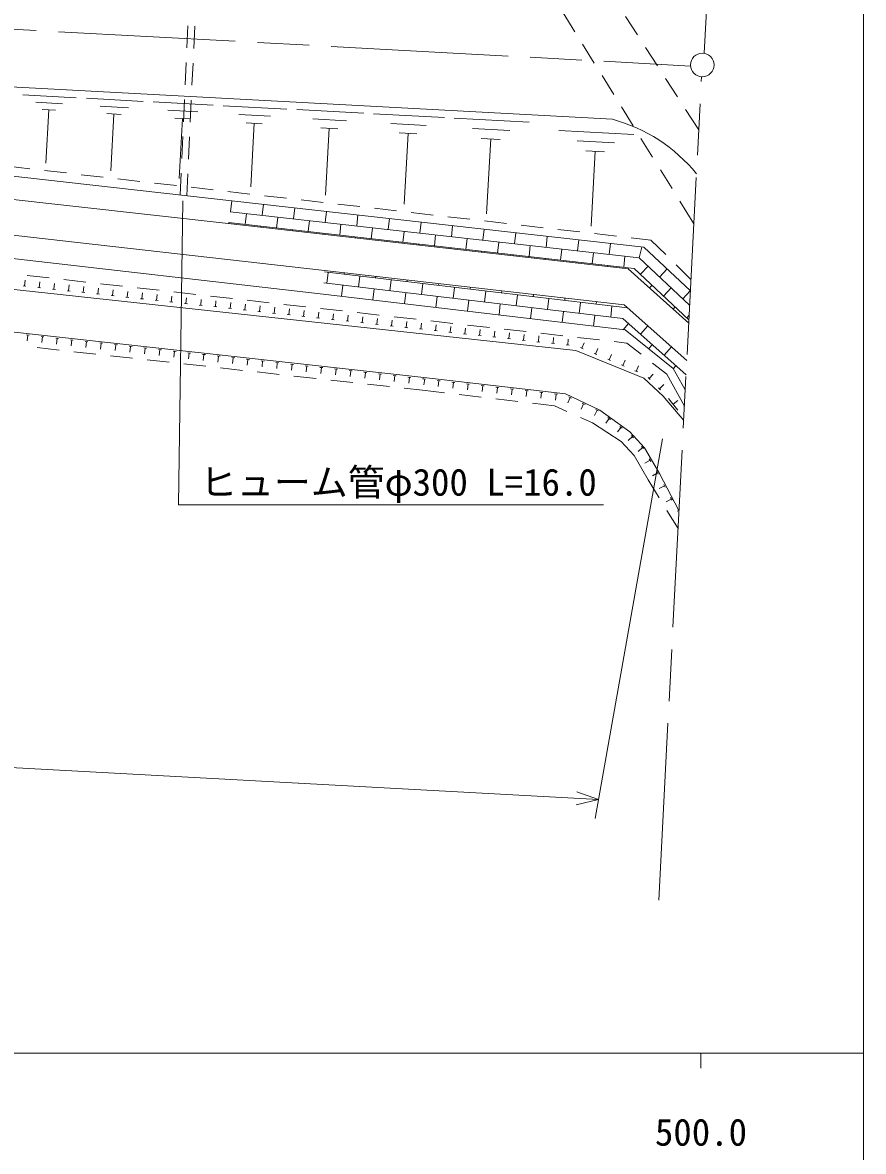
# Model space of a CAD drawing. Units: millimetres, scale not verified. Extents: x 40000 to 680000, y 20000 to 380000.
# Drawn here: x 522060 to 579000, y 198357 to 274788 of the extents above; entities that cross this region are included whole.
import ezdxf
from ezdxf.enums import TextEntityAlignment as Align

# ---------------------------------------------------------------- set-up
doc = ezdxf.new("R2010")
doc.units = ezdxf.units.MM
doc.header["$LTSCALE"] = 1000
doc.linetypes.add('CHAIN', pattern=[18.5, 12, -1.5, 3.5, -1.5])
for name, color, linetype, lineweight in [('M-BGD', 7, 'Continuous', 13), ('M-BMK', 2, 'CHAIN', 13), ('M-BMK-SRVR', 3, 'Continuous', 13), ('M-STR-HTXT', 7, 'Continuous', 13), ('M-TTL-BAND', 7, 'Continuous', 13)]:
    doc.layers.add(name, color=color, linetype=linetype, lineweight=lineweight)
doc.styles.add('ＭＳ ゴシック', font='')
doc.styles.get('ＭＳ ゴシック').set_extended_font_data('MS Gothic')

msp = doc.modelspace()

# ---------------------------------------------------------------- linework, layer by layer
at = {"layer": 'M-BGD'}
for p, q in [((558664, 275448), (559454, 274173)), ((563697, 273951), (562883, 275211)), ((441666, 274737), (561998, 268238)), ((533240, 274572), (533175, 273074)), ((533649, 273037), (533720, 274535)), ((559981, 273324), (560772, 272049)), ((565054, 271851), (564239, 273111)), ((533131, 272075), (533066, 270576)), ((533532, 270540), (533603, 272038)), ((561299, 271199), (562090, 269924)), ((566410, 269752), (565596, 271011)), ((522068, 269894), (525691, 269698)), ((522949, 269392), (524761, 269294)), ((526383, 269661), (530220, 269453)), ((527317, 269129), (529235, 269025)), ((530908, 269416), (534968, 269197)), ((533022, 269577), (532957, 268079)), ((533415, 268042), (533485, 269541)), ((535650, 269160), (539944, 268928)), ((562617, 269075), (563408, 267800)), ((523378, 268914), (524283, 268865)), ((523831, 268890), (523635, 265266)), ((527771, 268624), (528730, 268572)), ((528250, 268598), (528043, 264761)), ((531895, 268854), (533925, 268744)), ((532375, 268319), (533390, 268264)), ((532883, 268291), (532664, 264231)), ((536694, 268565), (538842, 268449)), ((540621, 268892), (545161, 268646)), ((545831, 268610), (550629, 268351)), ((551293, 268315), (556361, 268041)), ((567849, 267524), (566953, 268912)), ((537202, 267999), (538276, 267941)), ((537739, 267970), (537507, 263676)), ((541725, 268263), (543995, 268140)), ((542262, 267664), (543397, 267603)), ((542829, 267634), (542584, 263093)), ((546998, 267946), (549397, 267816)), ((552526, 267613), (555059, 267476)), ((497410, 267060), (536228, 262726)), ((532913, 267080), (532847, 265581)), ((533298, 265545), (533368, 267043)), ((547565, 267313), (548765, 267249)), ((548165, 267281), (547906, 262483)), ((553125, 266945), (554392, 266877)), ((553758, 266911), (553485, 261844)), ((558377, 267479), (563444, 267205)), ((559609, 266777), (562143, 266640)), ((563935, 266950), (564725, 265675)), ((560209, 266109), (561475, 266041)), ((560842, 266075), (560568, 261007)), ((535987, 261189), (497170, 265491)), ((522545, 264889), (521055, 265060)), ((525029, 264604), (523539, 264775)), ((527513, 264319), (526022, 264490)), ((532804, 264582), (532740, 263115)), ((533181, 263066), (533251, 264546)), ((565253, 264826), (566043, 263551)), ((529996, 264034), (528506, 264205)), ((532480, 263750), (530990, 263920)), ((534964, 263465), (533474, 263636)), ((537448, 263180), (535957, 263351)), ((539931, 262895), (538441, 263066)), ((542510, 258008), (499168, 262888)), ((536228, 262726), (536144, 261980)), ((536228, 262726), (564140, 259574)), ((538364, 262485), (538280, 261739)), ((540501, 262243), (540416, 261498)), ((542415, 262610), (540925, 262781)), ((544899, 262326), (543409, 262496)), ((547383, 262041), (545892, 262212)), ((566570, 262701), (567519, 261171)), ((498858, 261415), (542414, 256407)), ((536112, 261984), (563809, 258857)), ((537212, 261860), (537128, 261115)), ((539348, 261619), (539264, 260873)), ((542637, 262002), (542553, 261257)), ((544773, 261761), (544689, 261016)), ((546910, 261520), (546826, 260774)), ((549866, 261756), (548376, 261927)), ((552350, 261471), (550860, 261642)), ((563060, 258109), (535987, 261189)), ((535996, 261242), (563478, 258140)), ((536059, 261235), (536053, 261181)), ((538196, 260994), (538189, 260938)), ((540332, 260753), (540326, 260695)), ((541485, 261377), (541400, 260632)), ((543621, 261136), (543537, 260391)), ((545757, 260895), (545673, 260150)), ((547894, 260654), (547810, 259909)), ((549046, 261279), (548962, 260533)), ((551183, 261037), (551099, 260292)), ((553319, 260796), (553235, 260051)), ((554834, 261186), (553343, 261357)), ((557317, 260902), (555827, 261073)), ((559801, 260617), (558311, 260788)), ((542469, 260512), (542462, 260452)), ((544605, 260270), (544598, 260209)), ((546742, 260029), (546734, 259966)), ((550030, 260413), (549946, 259667)), ((552167, 260171), (552083, 259426)), ((554303, 259930), (554219, 259185)), ((555456, 260555), (555371, 259810)), ((557592, 260314), (557508, 259569)), ((559728, 260073), (559644, 259327)), ((562285, 260332), (560795, 260503)), ((564613, 260065), (563278, 260218)), ((565612, 259080), (564613, 260065)), ((548878, 259788), (548871, 259723)), ((551014, 259547), (551007, 259480)), ((553151, 259306), (553143, 259237)), ((556440, 259689), (556355, 258944)), ((558576, 259448), (558492, 258703)), ((560712, 259207), (560628, 258461)), ((561865, 259831), (561781, 259086)), ((564001, 259590), (563809, 258857)), ((564140, 259574), (567283, 256629)), ((555287, 259064), (555279, 258994)), ((557424, 258823), (557416, 258751)), ((559560, 258582), (559552, 258508)), ((561697, 258341), (561688, 258265)), ((562849, 258966), (562765, 258220)), ((563809, 258857), (567232, 255649)), ((567323, 257392), (566324, 258377)), ((523859, 257502), (522369, 257670)), ((563033, 255467), (542504, 257907)), ((542510, 258008), (562789, 255684)), ((542670, 257132), (542758, 257877)), ((543826, 257750), (543839, 257856)), ((544805, 256878), (544893, 257623)), ((545961, 257496), (545975, 257611)), ((567169, 254437), (563060, 258109)), ((563478, 258140), (567181, 254668)), ((564412, 258292), (563899, 257745)), ((565709, 258104), (565196, 257557)), ((522290, 256936), (522091, 256957)), ((522190, 256946), (522233, 257344)), ((523284, 256828), (523085, 256849)), ((523184, 256839), (523227, 257236)), ((524178, 256731), (524222, 257128)), ((526344, 257222), (524853, 257390)), ((525173, 256623), (525216, 257021)), ((526167, 256515), (526210, 256913)), ((528828, 256942), (527337, 257110)), ((531312, 256662), (529822, 256830)), ((562710, 254750), (542459, 257157)), ((543649, 256260), (543737, 257005)), ((546940, 256625), (547028, 257369)), ((548096, 257242), (548111, 257366)), ((549075, 256371), (549163, 257115)), ((550231, 256989), (550247, 257122)), ((551210, 256117), (551298, 256862)), ((552366, 256735), (552383, 256877)), ((564683, 257010), (564504, 256819)), ((565981, 256822), (565468, 256275)), ((524278, 256720), (524079, 256742)), ((525272, 256612), (525073, 256634)), ((526266, 256504), (526067, 256526)), ((527260, 256396), (527062, 256418)), ((527161, 256407), (527204, 256805)), ((528255, 256289), (528056, 256310)), ((528155, 256299), (528198, 256697)), ((529249, 256181), (529050, 256202)), ((529149, 256191), (529192, 256589)), ((530243, 256073), (530044, 256094)), ((530143, 256084), (530187, 256481)), ((531138, 255976), (531181, 256373)), ((532132, 255868), (532175, 256266)), ((533797, 256382), (532306, 256550)), ((533126, 255760), (533169, 256158)), ((534120, 255652), (534163, 256050)), ((536281, 256102), (534790, 256270)), ((562864, 253976), (542414, 256407)), ((545784, 256007), (545872, 256751)), ((547919, 255753), (548007, 256498)), ((550054, 255499), (550142, 256244)), ((553345, 255863), (553433, 256608)), ((554501, 256481), (554519, 256632)), ((555480, 255609), (555568, 256354)), ((556636, 256227), (556655, 256387)), ((557615, 255355), (557703, 256100)), ((558771, 255973), (558791, 256142)), ((567278, 256634), (566765, 256087)), ((531237, 255965), (531038, 255986)), ((532231, 255857), (532032, 255879)), ((533225, 255749), (533027, 255771)), ((534220, 255641), (534021, 255663)), ((535214, 255533), (535015, 255555)), ((535114, 255544), (535157, 255942)), ((536208, 255426), (536009, 255447)), ((536108, 255436), (536152, 255834)), ((537202, 255318), (537003, 255339)), ((537103, 255329), (537146, 255726)), ((538765, 255822), (537274, 255990)), ((538097, 255221), (538140, 255618)), ((539091, 255113), (539134, 255511)), ((541249, 255542), (539759, 255710)), ((540085, 255005), (540128, 255403)), ((541079, 254897), (541122, 255295)), ((543734, 255262), (542243, 255430)), ((552189, 255245), (552277, 255990)), ((554324, 254991), (554412, 255736)), ((556459, 254738), (556547, 255482)), ((559750, 255102), (559838, 255846)), ((560906, 255720), (560927, 255898)), ((561885, 254848), (561973, 255593)), ((562789, 255684), (567038, 251899)), ((566252, 255540), (566108, 255385)), ((538196, 255210), (537997, 255231)), ((539190, 255102), (538992, 255124)), ((540185, 254994), (539986, 255016)), ((541179, 254886), (540980, 254908)), ((542173, 254778), (541974, 254800)), ((542073, 254789), (542117, 255187)), ((543167, 254671), (542968, 254692)), ((543068, 254681), (543111, 255079)), ((544161, 254563), (543962, 254584)), ((544062, 254574), (544105, 254971)), ((546218, 254982), (544727, 255150)), ((545056, 254466), (545099, 254863)), ((546050, 254358), (546093, 254755)), ((547044, 254250), (547087, 254648)), ((548702, 254701), (547212, 254870)), ((548038, 254142), (548082, 254540)), ((551186, 254421), (549696, 254589)), ((558594, 254484), (558682, 255229)), ((560729, 254230), (560817, 254975)), ((562710, 254750), (566988, 250939)), ((567197, 254976), (567036, 254804)), ((545155, 254455), (544957, 254476)), ((546150, 254347), (545951, 254369)), ((547144, 254239), (546945, 254261)), ((548138, 254131), (547939, 254153)), ((549132, 254023), (548933, 254045)), ((549033, 254034), (549076, 254432)), ((550126, 253916), (549927, 253937)), ((550027, 253926), (550070, 254324)), ((551120, 253808), (550922, 253829)), ((551021, 253819), (551064, 254216)), ((552015, 253711), (552058, 254108)), ((553671, 254141), (552180, 254309)), ((553009, 253603), (553052, 254000)), ((554003, 253495), (554047, 253893)), ((556155, 253861), (554664, 254029)), ((554998, 253387), (555041, 253785)), ((563093, 254409), (562722, 253993)), ((564394, 254254), (563895, 253694)), ((522315, 253644), (522513, 253622)), ((522414, 253633), (522370, 253236)), ((523308, 253535), (523507, 253513)), ((523408, 253524), (523364, 253126)), ((524302, 253425), (524501, 253403)), ((524402, 253414), (524358, 253016)), ((525296, 253315), (525495, 253293)), ((525396, 253304), (525352, 252906)), ((526290, 253205), (526489, 253183)), ((526390, 253194), (526346, 252796)), ((527284, 253095), (527483, 253073)), ((527384, 253084), (527340, 252686)), ((552115, 253700), (551916, 253721)), ((553109, 253592), (552910, 253614)), ((554103, 253484), (553904, 253506)), ((555097, 253376), (554898, 253398)), ((556091, 253268), (555892, 253290)), ((555992, 253279), (556035, 253677)), ((557085, 253161), (556887, 253182)), ((556986, 253171), (557029, 253569)), ((558639, 253581), (557149, 253749)), ((558080, 253053), (557881, 253074)), ((557980, 253064), (558023, 253461)), ((558974, 252956), (559017, 253353)), ((561123, 253301), (559633, 253469)), ((559940, 252740), (560097, 253108)), ((562977, 253092), (562117, 253189)), ((563939, 252343), (562977, 253092)), ((524536, 252615), (523045, 252780)), ((527021, 252341), (525530, 252506)), ((529505, 252066), (528015, 252231)), ((528278, 252985), (528477, 252963)), ((528378, 252974), (528334, 252576)), ((529272, 252875), (529471, 252853)), ((529371, 252864), (529328, 252467)), ((530266, 252765), (530465, 252743)), ((530365, 252754), (530321, 252357)), ((531260, 252655), (531459, 252633)), ((531359, 252644), (531315, 252247)), ((532254, 252545), (532453, 252523)), ((532353, 252534), (532309, 252137)), ((533248, 252436), (533447, 252414)), ((533347, 252425), (533303, 252027)), ((534242, 252326), (534441, 252304)), ((534341, 252315), (534297, 251917)), ((559074, 252945), (558875, 252966)), ((560032, 252701), (559848, 252779)), ((560952, 252309), (560768, 252388)), ((560860, 252348), (561017, 252717)), ((561781, 251957), (561937, 252325)), ((564698, 252979), (564451, 252701)), ((566000, 252824), (565501, 252264)), ((531990, 251791), (530499, 251956)), ((534475, 251517), (532984, 251681)), ((535236, 252216), (535435, 252194)), ((535335, 252205), (535291, 251807)), ((536230, 252106), (536428, 252084)), ((536329, 252095), (536285, 251697)), ((537224, 251996), (537422, 251974)), ((537323, 251985), (537279, 251587)), ((538218, 251886), (538416, 251864)), ((538317, 251875), (538273, 251477)), ((539212, 251776), (539410, 251754)), ((539311, 251765), (539267, 251368)), ((540205, 251666), (540404, 251644)), ((540305, 251655), (540261, 251258)), ((541199, 251556), (541398, 251534)), ((541299, 251545), (541255, 251148)), ((561873, 251918), (561689, 251996)), ((562793, 251526), (562609, 251604)), ((562701, 251565), (562857, 251933)), ((563621, 251173), (563777, 251541)), ((565689, 250979), (564727, 251728)), ((566304, 251549), (566123, 251346)), ((536960, 251242), (535469, 251407)), ((539445, 250967), (537954, 251132)), ((541930, 250692), (540439, 250857)), ((542193, 251446), (542392, 251424)), ((542293, 251435), (542249, 251038)), ((543187, 251337), (543386, 251315)), ((543287, 251326), (543243, 250928)), ((544181, 251227), (544380, 251205)), ((544281, 251216), (544237, 250818)), ((545175, 251117), (545374, 251095)), ((545275, 251106), (545231, 250708)), ((546169, 251007), (546368, 250985)), ((546269, 250996), (546225, 250598)), ((547163, 250897), (547362, 250875)), ((547262, 250886), (547219, 250488)), ((548157, 250787), (548356, 250765)), ((548256, 250776), (548212, 250378)), ((563713, 251134), (563529, 251212)), ((564554, 250626), (564413, 250767)), ((564484, 250697), (564766, 250980)), ((566877, 248817), (565689, 250979)), ((544415, 250418), (542924, 250582)), ((546899, 250143), (545409, 250308)), ((549140, 249895), (547893, 250033)), ((549151, 250677), (549228, 250669)), ((549228, 250669), (549350, 250655)), ((549289, 250662), (549243, 250264)), ((550144, 250563), (550343, 250540)), ((550244, 250551), (550198, 250154)), ((551138, 250447), (551336, 250424)), ((551237, 250436), (551191, 250039)), ((552131, 250332), (552330, 250309)), ((552230, 250321), (552184, 249924)), ((553124, 250217), (553323, 250194)), ((553224, 250206), (553178, 249809)), ((554118, 250102), (554316, 250079)), ((554217, 250091), (554171, 249694)), ((555111, 249987), (555310, 249964)), ((555211, 249976), (555165, 249579)), ((565263, 249920), (565121, 250061)), ((565192, 249991), (565474, 250274)), ((566857, 250051), (566938, 249979)), ((550635, 249719), (549140, 249895)), ((553118, 249427), (551628, 249602)), ((555601, 249134), (554111, 249310)), ((556105, 249872), (556303, 249849)), ((556204, 249861), (556158, 249464)), ((557098, 249757), (557297, 249734)), ((557197, 249746), (557151, 249349)), ((558091, 249642), (558290, 249619)), ((558191, 249631), (558145, 249233)), ((559150, 249396), (558980, 249034)), ((559059, 249439), (559240, 249354)), ((566428, 248552), (565808, 249336)), ((566118, 248944), (566432, 249192)), ((558089, 248842), (556594, 249018)), ((558921, 248466), (558089, 248842)), ((560055, 248971), (559885, 248609)), ((559965, 249014), (560146, 248929)), ((560960, 248546), (560790, 248184)), ((560870, 248589), (561051, 248504)), ((560664, 247678), (559832, 248054)), ((562599, 246421), (560664, 247678)), ((561784, 247983), (561547, 247661)), ((561703, 248042), (561864, 247924)), ((562590, 247392), (562354, 247070)), ((562510, 247451), (562671, 247333)), ((563474, 245471), (562599, 246421)), ((563353, 246752), (563059, 246481)), ((563285, 246825), (563421, 246678)), ((564428, 243832), (563474, 245471)), ((564030, 246016), (563736, 245745)), ((563963, 246090), (564098, 245943)), ((564552, 245166), (564207, 244965)), ((564502, 245253), (564603, 245080)), ((565177, 242605), (564428, 243832)), ((565055, 244302), (564710, 244101)), ((565005, 244388), (565106, 244215)), ((565526, 243419), (565172, 243233)), ((565479, 243508), (565572, 243331)), ((565992, 242535), (565638, 242348)), ((565945, 242623), (566038, 242446)), ((566447, 240523), (565698, 241751)), ((566411, 241738), (566431, 241701))]:
    msp.add_line(p, q, dxfattribs=at)
for points in [[(440927, 265849), (449266, 263829), (504001, 258607), (559515, 252584), (564132, 250717), (565445, 249486), (566828, 247857)], [(566510, 241742), (565187, 244253), (564176, 245989), (563180, 247071), (561159, 248551), (558825, 249647), (549238, 250757), (518414, 254165), (495379, 256684), (463221, 259877), (443071, 261407)], [(566934, 249915), (566110, 251368), (562864, 253976)]]:
    msp.add_lwpolyline(points, dxfattribs=at)
msp.add_arc((559196, 257674), 10929, 38.95344, 75.14365, dxfattribs=at)
at = {"layer": 'M-BMK'}
for p, q in [((568219, 272708), (570233, 312543)), ((469064, 277174), (567293, 271848)), ((565140, 215368), (568036, 271120))]:
    msp.add_line(p, q, dxfattribs=at)
at = {"layer": 'M-BMK-SRVR'}
msp.add_circle((568089, 271919), 800, dxfattribs=at)
at = {"layer": 'M-STR-HTXT'}
for p, q in [((565388, 246616), (560843, 220908)), ((440604, 228715), (561069, 222183)), ((561069, 222183), (559595, 222714)), ((561069, 222183), (559546, 221815))]:
    msp.add_line(p, q, dxfattribs=at)
msp.add_lwpolyline([(532923, 262729), (532622, 242137), (561403, 242137)], dxfattribs=at)
at = {"layer": 'M-TTL-BAND'}
for p, q in [((579000, 20000), (579000, 370000)), ((40000, 205000), (579000, 205000)), ((568000, 205000), (568000, 204000))]:
    msp.add_line(p, q, dxfattribs=at)

# ---------------------------------------------------------------- texts
at = {"layer": 'M-STR-HTXT', "style": 'ＭＳ ゴシック'}
msp.add_text('ヒューム管φ300 L=16.0', height=1833, dxfattribs=at).set_placement((547510, 243671), align=Align.MIDDLE_CENTER)
at = {"layer": 'M-TTL-BAND', "style": 'ＭＳ ゴシック'}
msp.add_text('500.0', height=1833, dxfattribs=at).set_placement((568000, 198195), align=Align.BOTTOM_CENTER)

doc.saveas('drawing.dxf')
